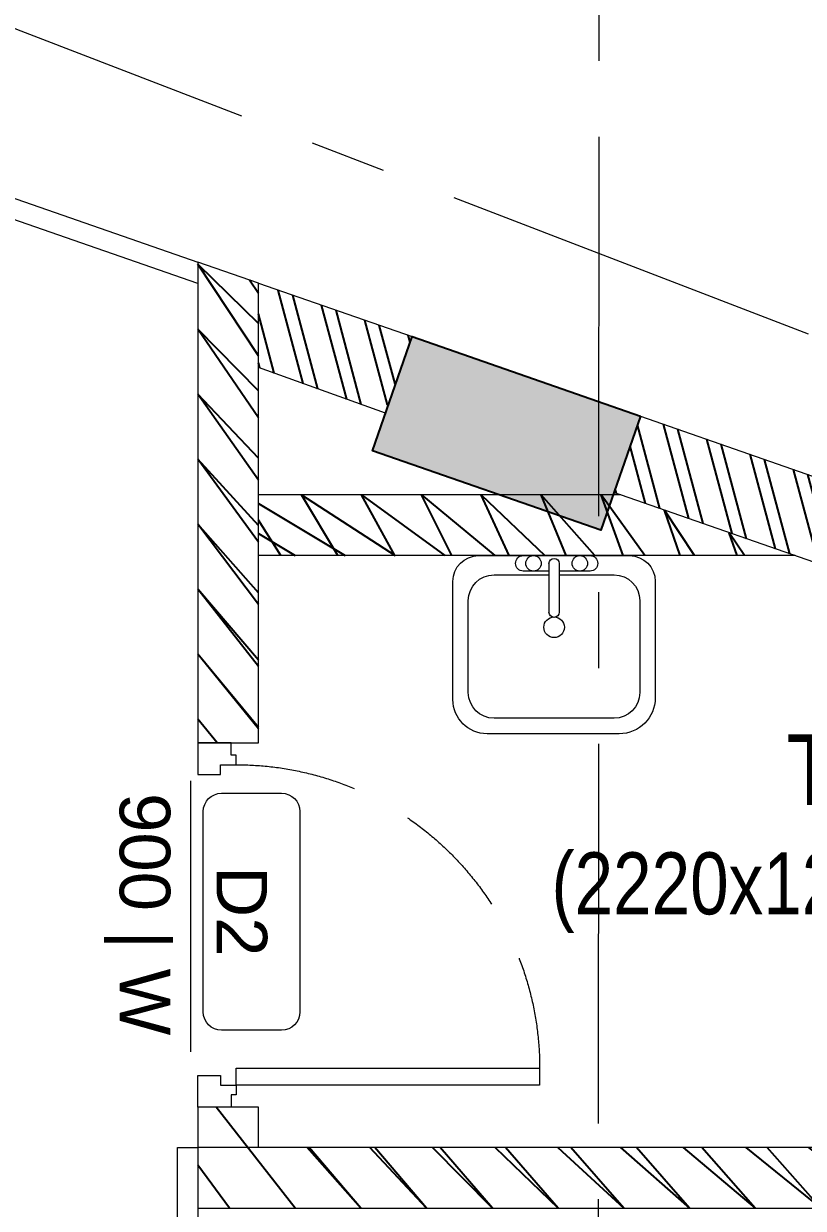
# Model space of a CAD drawing. Header units: metres. Extents: x 60101 to 1133747, y -540 to 107947.
# Drawn here: x 629173 to 631099, y 100319 to 103246 of the extents above; entities that cross this region are included whole.
import ezdxf
from ezdxf.enums import TextEntityAlignment as Align

# ---------------------------------------------------------------- set-up
doc = ezdxf.new("R2010")
doc.units = ezdxf.units.M
doc.header["$LTSCALE"] = 5
doc.header["$PDMODE"] = 3
doc.header["$PDSIZE"] = 20
doc.linetypes.add('CENTER', pattern=[2, 1.25, -0.25, 0.25, -0.25])
doc.linetypes.add('DASHED', pattern=[0.75, 0.5, -0.25])
for name, color, linetype in [('A-COLUMN', 3, 'Continuous'), ('A-DIM', 2, 'Continuous'), ('A-hatch', 251, 'Continuous'), ('A-TEXT', 3, 'Continuous'), ('A-TEXT-DOOR', 11, 'Continuous')]:
    doc.layers.add(name, color=color, linetype=linetype)
for name, color, linetype, lineweight in [('A-Door', 11, 'Continuous', 15), ('A-DOOR-FRAM', 11, 'Continuous', 9), ('A-FLOR-GRID', 252, 'CENTER', 9), ('A-FURN-FREE', 253, 'Continuous', 5), ('A-WALL-FULL', 4, 'Continuous', 15), ('A-WIND', 152, 'Continuous', 5)]:
    doc.layers.add(name, color=color, linetype=linetype, lineweight=lineweight)
doc.styles.add('Arial', font='arial.ttf', dxfattribs={"height": 135})
doc.styles.add('CEN GOTHIC', font='GOTHIC.TTF', dxfattribs={"width": 0.7})
doc.styles.add('century', font='GOTHIC.TTF', dxfattribs={"width": 0.8})
doc.dimstyles.new('1-50', dxfattribs={"dimscale": 50, "dimtxt": 5, "dimasz": 1.25, "dimexe": 1, "dimexo": 1, "dimgap": 0, "dimtad": 0, "dimdec": 0, "dimrnd": 5, "dimzin": 12, "dimdsep": 46, "dimtxsty": 'CEN GOTHIC', "dimblk": 'ARCHTICK', "dimcen": 1, "dimdle": 1, "dimclrd": 6, "dimclre": 6, "dimclrt": 256, "dimadec": 0, "dimazin": 3, "dimtfac": 1, "dimtdec": 0, "dimtmove": 1, "dimatfit": 2, "dimfxl": 5, "dimfxlon": 1, "dimtvp": 0.75, "dimtolj": 1, "dimtzin": 12, "dimlwd": 18, "dimlwe": 18, "dimarcsym": 0})

# ---------------------------------------------------------------- blocks, each defined once
blk = doc.blocks.new('_ArchTick')
at = {"color": 0, "linetype": 'ByBlock', "const_width": 0.15}
blk.add_lwpolyline([(-0.5, -0.5), (0.5, 0.5)], dxfattribs=at)
blk = doc.blocks.new('*D423')
at = {"layer": 'A-DIM', "color": 6, "lineweight": 18, "transparency": 16777216}
for p, q in [((621947.465802769, 107665.2468541596), (622049.3968974444, 107947.3993872658)), ((645234.032409201, 99252.68645891882), (645335.9635038765, 99534.83899202503))]:
    blk.add_line(p, q, dxfattribs=at)
at = {"layer": 'A-DIM', "lineweight": 18, "transparency": 16777216}
blk.add_line((621985.3829594807, 107917.3624808607), (645366.0004102816, 99470.82505406142), dxfattribs=at)
at = {"layer": 'Defpoints', "color": 0, "transparency": 16777216}
for p in [(621844.8843439372, 107381.2940667272), (645318.9749880972, 99487.81356984065), (645131.4509503692, 98968.7336714864)]:
    blk.add_point(p, dxfattribs=at)
at = {"layer": 'A-DIM', "lineweight": 18, "transparency": 16777216, "xscale": 62.5, "yscale": 62.5, "zscale": 62.5}
for p, rotation in [((622032.4083816651, 107900.3739650814), 160.1371189231768), ((645318.9749880972, 99487.81356984065), 340.1371189231768)]:
    blk.add_blockref('_ArchTick', p, dxfattribs=dict(at, rotation=rotation))
at = {"layer": 'A-DIM', "transparency": 16777216, "insert": (633809.5152243727, 104064.5268602968), "char_height": 500, "attachment_point": 5, "rotation": 340.13711892317684, "style": 'century'}
blk.add_mtext('\\A1;24760', dxfattribs=at)
blk = doc.blocks.new('M_Sink Vanity-Square - WB - 500 x 440mm-V46-GFC - Ground floor Plan')
at = {"layer": 'A-FURN-FREE'}
for p, q in [((202.1892405650578, 180.1454011136375), (-170.8107593304012, 180.1454011136375)), ((202.1892405650578, 180.1454011136375), (-170.8107593304012, 180.1454011136375)), ((91.8892405651277, 180.1454011136375), (-73.21075943496544, 180.1454011136375)), ((2.98924056510441, 160.7447659797035), (2.98924056510441, 40.39062213280704)), ((28.38924056501128, 160.7447659797035), (28.38924056501128, 40.39062213280704)), ((2.98924056510441, 132.5204011136375), (-132.7107594349654, 132.5204011136375)), ((-73.21075943496544, 142.0454011136317), (2.98924056510441, 142.0454011136317)), ((28.38924056501128, 142.0454011136317), (91.8892405651277, 142.0454011136317)), ((164.0892405650811, 132.5204011136375), (28.38924056501128, 132.5204011136375)), ((-234.3107593304012, 116.6454011136375), (-234.3107593304012, -170.9545989909384)), ((-234.3107593304012, 116.6454011136375), (-234.3107593304012, -170.9545989909384)), ((265.6892405650578, -175.504531777493), (265.6892405650578, 116.6454011136375)), ((265.6892405650578, -175.504531777493), (265.6892405650578, 116.6454011136375)), ((-196.2107594349654, 69.02040111363749), (-196.2107594349654, -158.2545988863567)), ((227.5892405650811, -158.2545988863567), (227.5892405650811, 69.02040111363749)), ((-132.7107594349654, -221.7545988863567), (164.0892405650811, -221.7545988863567)), ((-145.4107594349189, -259.8545988863625), (181.3391734561883, -259.8545988863625)), ((-145.4107594349189, -259.8545988863625), (181.3391734561883, -259.8545988863625))]:
    blk.add_line(p, q, dxfattribs=at)
for centre, radius, start, end in [((-170.8107593304012, 116.6454011136375), 63.49999999999954, 90, 180), ((-170.8107593304012, 116.6454011136375), 63.49999999999954, 90, 180), ((-73.21075943496544, 161.0954011136491), 19.04999999999997, 90, 270), ((-47.81075943494216, 161.0954011136491), 19.04999999999992, 0, 180), ((66.48924056510441, 161.0954011136491), 19.04999999999997, 0, 180), ((91.8892405651277, 161.0954011136491), 19.04999999999968, 270, 90), ((202.1892405650578, 116.6454011136375), 63.50000000000972, 0, 90), ((202.1892405650578, 116.6454011136375), 63.50000000000965, 0, 90), ((-47.81075943494216, 161.0954011136491), 19.04999999999992, 180, 0), ((15.68924056505784, 160.7447659797035), 12.70000000000006, 0, 180), ((66.48924056510441, 161.0954011136491), 19.04999999999995, 180, 0), ((-132.7107594349654, 69.02040111363749), 63.49999999999611, 90, 180), ((164.0892405650811, 69.02040111363749), 63.50000000000037, 0, 90), ((15.68924056505784, 40.39062213280704), 12.70000000000003, 180, 0), ((15.68924056505784, 3.175000000017462), 25.39999999999996, 0, 180), ((15.68924056505784, 3.175000000017462), 25.39999999999995, 180, 0), ((-145.4107594349189, -170.9545989909384), 88.89999989542437, 180, 270), ((-145.4107594349189, -170.9545989909384), 88.89999989542432, 180, 270), ((-132.7107594349654, -158.2545988863567), 63.50000000000221, 180, 270), ((164.0892405650811, -158.2545988863567), 63.49999999999918, 270, 0), ((181.3391734561883, -175.504531777493), 84.35006710885858, 270, 0), ((181.3391734561883, -175.504531777493), 84.35006710885851, 270, 0)]:
    blk.add_arc(centre, radius, start, end, dxfattribs=at)
blk = doc.blocks.new('Inf_door_Flush frame  3D - 750X2250 D1-W-1734027-GFC - Second Floor Plan')
at = {"layer": 'A-Door'}
for p, q in [((-375.0000000000083, -18.9999999999973), (-375.0000000000083, 50)), ((-375.0000000000083, 50), (-310.0000000000078, 50)), ((-310.0000000000078, 50), (-310.0000000000078, 3.00000000000277)), ((309.9999999999885, 50), (309.9999999999885, 3.00000000000277)), ((374.9999999999914, 50), (309.9999999999885, 50)), ((374.9999999999914, -18.9999999999973), (374.9999999999914, 50)), ((-330.0000000000093, 3.00000000000277), (-330.0000000000093, -28.99999999999726)), ((-310.0000000000078, 3.00000000000277), (-330.0000000000093, 3.00000000000277)), ((309.9999999999885, 3.00000000000277), (329.9999999999899, 3.00000000000277)), ((329.9999999999899, 3.00000000000277), (329.9999999999899, -28.99999999999726)), ((-350.0000000000082, -18.9999999999973), (-375.0000000000083, -18.9999999999973)), ((-350.0000000000082, -28.99999999999726), (-350.0000000000082, -18.9999999999973)), ((349.9999999999919, -18.9999999999973), (374.9999999999914, -18.9999999999973)), ((349.9999999999919, -28.99999999999726), (349.9999999999919, -18.9999999999973)), ((-330.0000000000093, -28.99999999999726), (-350.0000000000082, -28.99999999999726)), ((294.9999999999887, -28.99999999999726), (294.9999999999887, -653.999999999992)), ((329.9999999999899, -28.99999999999726), (294.9999999999887, -28.99999999999726)), ((329.9999999999899, -653.9999999999923), (329.9999999999899, -28.99999999999733)), ((329.9999999999899, -28.99999999999726), (349.9999999999919, -28.99999999999726)), ((294.9999999999887, -653.9999999999923), (329.9999999999899, -653.9999999999923))]:
    blk.add_line(p, q, dxfattribs=at)
at = {"layer": 'A-Door', "linetype": 'DASHED', "ltscale": 100}
blk.add_arc((294.9999999999878, -28.99999999999524), 624.9999999999977, 180.0000000000001, 269.9999999999998, dxfattribs=at)
blk = doc.blocks.new('DOOR-NAME-NEW')
at = {"layer": 'A-DOOR-FRAM'}
blk.add_line((-323.1754923953122, 0), (346.4791159013603, 0), dxfattribs=at)
blk.add_lwpolyline([(-292.6930766478181, 225.0774963833392, -0.414213562373095), (-247.6930766478181, 270.0774963833392), (247.6930766478181, 270.0774963833392, -0.414213562373095), (292.6930766478181, 225.0774963833392), (292.6930766478181, 76.6205697208643, -0.414213562373095), (247.6930766478181, 31.6205697208643), (-247.6930766478181, 31.6205697208643, -0.414213562373095), (-292.6930766478181, 76.6205697208643)], format="xyb", close=True, dxfattribs=at)
at = {"layer": 'A-TEXT', "color": 30, "true_color": 0xff8c1a, "style": 'Arial'}
for tag, p in [('D5C', (-1.303779687732458, 77.316281799227)), ('DSIZE', (7.30733803845942, -210))]:
    blk.add_attdef(tag, text='', height=150, dxfattribs=at).set_placement(p, align=Align.CENTER)
blk = doc.blocks.new('COLB')
at = {"layer": 'A-hatch'}
h = blk.add_hatch(color=256, dxfattribs=at)
h.paths.add_polyline_path([(-12242.1729319474, -6449.584338811954), (-11943.38623918814, -6449.584338811954), (-11943.38623918814, -7047.157724330551), (-12242.1729319474, -7047.157724330551)])
h.paths.add_polyline_path([(-8544.687609050947, -7047.157724330551), (-8544.687609050947, -6748.371031571252), (-7947.114223532379, -6748.371031571252), (-7947.114223532379, -7047.157724330551)])
h.paths.add_polyline_path([(-5332.730661888549, -7047.157724330449), (-5332.730661888549, -6748.371031571165), (-4735.157276369922, -6748.371031571165), (-4735.157276369922, -7047.157724330449)])
h.paths.add_polyline_path([(-1896.683695156651, -7047.157724330551), (-1896.683695156651, -6748.371031571252), (-1299.110309638025, -6748.371031571252), (-1299.110309638025, -7047.157724330551)])
h.paths.add_polyline_path([(1726.104954549635, -7047.157724330551), (1726.104954549635, -6748.371031571252), (2323.678340068262, -6748.371031571252), (2323.678340068262, -7047.157724330551)])
h.paths.add_polyline_path([(6544.040375293465, -6449.584338811954), (6842.827068052778, -6449.584338811954), (6842.827068052778, -7047.157724330551), (6544.040375293465, -7047.157724330551)])
h.paths.add_polyline_path([(6544.040375293465, 273.1162482721993), (6842.827068052778, 273.1162482721993), (6842.827068052778, -324.4571372463979), (6544.040375293465, -324.4571372463979)])
h.paths.add_polyline_path([(6544.040375293465, 2364.62309758726), (6842.827068052778, 2364.62309758726), (6842.827068052778, 1767.049712068663), (6544.040375293465, 1767.049712068663)])
h.paths.add_polyline_path([(-5332.730661888549, -2714.750679320758), (-5332.730661888549, -2415.963986561459), (-4735.157276369922, -2415.963986561459), (-4735.157276369922, -2714.750679320758)])
h.paths.add_polyline_path([(-12242.17293194722, -3461.717411218997), (-11943.38623918791, -3461.717411218997), (-11943.38623918791, -4059.290796737594), (-12242.17293194722, -4059.290796737594)])
h.paths.add_polyline_path([(-12242.17293194722, 273.1162482721993), (-11943.38623918791, 273.1162482721993), (-11943.38623918791, -324.4571372463979), (-12242.17293194722, -324.4571372463979)])
h.paths.add_polyline_path([(-12242.17293194722, 6024.760083888628), (-11943.38623918791, 6024.760083888628), (-11943.38623918791, 5427.186698370046), (-12242.17293194722, 5427.186698370046)])
h.paths.add_polyline_path([(-11579.59782048588, 10179.28237007686), (-11677.79279493995, 9897.092301573313), (-12242.1729319474, 10093.48225048141), (-12143.97795749333, 10375.67231898494)])
h.paths.add_polyline_path([(-4735.157276369922, 7797.590952145183), (-4833.352250823868, 7515.400883641647), (-5397.732387830736, 7711.790832549319), (-5299.537413376675, 7993.980901052855)])
h.paths.add_polyline_path([(-5332.730661888549, 2140.53307801779), (-5332.730661888549, 2439.319770777089), (-4735.157276369922, 2439.319770777089), (-4735.157276369922, 2140.53307801779)])
h.paths.add_polyline_path([(2024.421654564328, 5443.986474552643), (1926.226680110442, 5161.796406049107), (1361.846543103573, 5358.186354956779), (1460.041517557635, 5640.376423460315)])
at = {"layer": 'A-COLUMN', "ltscale": 10}
blk.add_lwpolyline([(-4735.157276369922, 7797.590952145183), (-4833.352250823868, 7515.400883641647), (-5397.732387830736, 7711.790832549319), (-5299.537413376675, 7993.980901052855)], close=True, dxfattribs=at)
blk = doc.blocks.new('COL.CEN')
at = {"layer": 'A-FLOR-GRID', "ltscale": 150}
for p, q in [((-10026.3743896058, 23900.63967903374), (13356.59099061473, 14904.74970885021)), ((122.3007245161571, 2842.77133483591), (133.9428300905538, 23396.51957174162))]:
    blk.add_line(p, q, dxfattribs=at)
blk = doc.blocks.new('COL WITH GRID')
at = {"layer": 'A-DIM'}
blk.add_blockref('COLB', (-3122.886414690875, 10035.48507749528), dxfattribs=at)
at = {"layer": 'A-TEXT'}
blk.add_blockref('COL.CEN', (-8092.389425362577, -1757.19115636585), dxfattribs=at)

msp = doc.modelspace()

# ---------------------------------------------------------------- hatches: boundary and pattern name
at = {"layer": 'A-hatch'}
h = msp.add_hatch(dxfattribs=at)
h.set_pattern_fill('ANSI32', color=256, scale=300, angle=90)
h.set_pattern_definition([(135, (-235454473.5606635, -1932085031.544973), (-79.5495128834866, -79.5495128834866), []), (135, (-235454473.5606635, -1932084978.511964), (-79.5495128834866, -79.5495128834866), [])])
h.paths.add_polyline_path([(629602.7197694033, 101469.2949426896), (629752.7197694033, 101469.2949426896), (629752.7702384156, 102605.1362494734), (629602.7706447026, 102657.3322971617)])
h = msp.add_hatch(dxfattribs=at)
h.set_pattern_fill('ANSI32', color=256, scale=250, angle=59.99999999999999)
h.set_pattern_definition([(105, (709976.2284207989, 96410.05813056233), (-90.55554621460017, -24.26428547836132), []), (105, (709998.3255076755, 96448.33140784505), (-90.55554621460017, -24.26428547836132), [])])
h.paths.add_polyline_path([(629752.7702384156, 102605.1362494734), (629752.7590379278, 102396.9771815159), (630064.6472570647, 102284.860287726), (630132.4859682668, 102473.0036087632)])
h = msp.add_hatch(dxfattribs=at)
h.set_pattern_fill('ANSI32', color=256, scale=250, angle=59.99999999999999)
h.set_pattern_definition([(105, (709748.5899369915, 96495.5313403694), (-90.55554621460017, -24.26428547836132), []), (105, (709770.6870238681, 96533.80461765212), (-90.55554621460017, -24.26428547836132), [])])
h.paths.add_polyline_path([(630696.7814997884, 102276.644314286), (631301.4564737007, 102065.8059661053), (631236.0564769756, 101877.2275957615), (630631.0523513118, 102087.7536606198)])
h = msp.add_hatch(dxfattribs=at)
h.set_pattern_fill('ANSI32', color=256, scale=10, angle=90)
h.set_pattern_definition([(135, (236535046.6598768, 1932218344.347494), (-67.35192090801866, -67.35192090801866), []), (135, (236535046.6598768, 1932218389.248794), (-67.35192090801866, -67.35192090801866), [])])
h.paths.add_polyline_path([(629752.7442938632, 102081.8673137352), (630648.0364870031, 102081.8436129021), (631079.1352370279, 101931.8322004865), (629752.7403240115, 101931.8911363966)])
h = msp.add_hatch(dxfattribs=at)
h.set_pattern_fill('ANSI32', color=256, scale=300, angle=90)
h.set_pattern_definition([(135, (-235454578.1501242, -1932085229.428775), (-79.5495128834866, -79.5495128834866), []), (135, (-235454578.1501242, -1932085176.395766), (-79.5495128834866, -79.5495128834866), [])])
h.paths.add_polyline_path([(632017.2468913395, 101817.1559060657), (632017.2468913395, 100469.2949426896), (632096.0867167313, 100469.2949426896), (632096.0865759451, 100319.2830494172), (629602.7185256779, 100319.2830496556), (629602.7210131288, 100569.2949426896), (629752.7210124433, 100569.2673954494), (629752.7210138142, 100469.3224899299), (631867.2468913395, 100469.3500371701), (631867.2468913395, 101657.5893677303), (631803.7211292014, 101679.7393882482), (631868.1806709224, 101868.6449390361)])

# ---------------------------------------------------------------- linework, layer by layer
at = {"layer": 'A-WALL-FULL'}
for p, q in [((630648.0364870031, 102081.8436129021), (629752.7442938632, 102081.8673137352)), ((631079.1352370279, 101931.8322004865), (629752.740322953, 101931.8673137877))]:
    msp.add_line(p, q, dxfattribs=at)
for points in [[(629602.7197694033, 101469.2949426896), (629752.7197694033, 101469.2949426896), (629752.7702384156, 102605.1362494734), (629602.7706447026, 102657.3322971617)], [(630696.7814997884, 102276.644314286), (631301.4564737007, 102065.8059661053), (631236.0564769756, 101877.2275957615), (630631.0523513117, 102087.7536606198)]]:
    msp.add_lwpolyline(points, close=True, dxfattribs=at)
msp.add_lwpolyline([(629752.7702384156, 102605.1362494734), (630132.4013627816, 102473.0342631936), (630066.8602680911, 102284.0075841546), (629752.7590379278, 102396.9771815159)], dxfattribs=at)
at = {"layer": 'A-WALL-FULL', "elevation": -286.9999999999919}
for points in [[(629752.7197694033, 100469.2949426896), (629752.7222568542, 100569.2949426896), (629602.7222568542, 100569.2949426896), (629602.7197694033, 100469.2949426896)], [(629648.1865755518, 100469.3068187959), (629602.7197694033, 100469.2949426896), (629602.7197694033, 100319.2823043592), (632096.0867167313, 100319.2823043592)], [(631867.2468913395, 100469.2949426896), (629648.1865752537, 100469.2949426896)]]:
    msp.add_lwpolyline(points, dxfattribs=at)
at = {"layer": 'A-WIND'}
msp.add_lwpolyline([(627552.7760358938, 103370.6783383971), (629602.7706447026, 102657.332297166), (629602.7679245946, 102604.3925618442), (627552.7760358945, 103317.7376565494)], close=True, dxfattribs=at)
at = {"layer": 'A-WIND', "elevation": -286.9999999999919}
msp.add_lwpolyline([(629602.7197693386, 100469.2923424778), (629602.7197693684, 99269.29234247781), (629552.7197693684, 99269.29234247781), (629552.7197693386, 100469.2923424778)], close=True, dxfattribs=at)

# ---------------------------------------------------------------- block references
msp.add_blockref('COL WITH GRID', (638554.8251908493, 84443.5682846455))
at = {"layer": 'A-Door', "lineweight": 15, "xscale": -1.19999999999998, "yscale": 1.19999999999998, "zscale": 1.19999999999998, "rotation": 90}
msp.add_blockref('Inf_door_Flush frame  3D - 750X2250 D1-W-1734027-GFC - Second Floor Plan', (629662.7197694033, 101019.2949426896), dxfattribs=at)
at = {"layer": 'A-FURN-FREE', "xscale": -1, "rotation": 359.9999999999999}
msp.add_blockref('M_Sink Vanity-Square - WB - 500 x 440mm-V46-GFC - Ground floor Plan', (630498.913886931, 101751.7025747561), dxfattribs=at)
at = {"layer": 'A-TEXT-DOOR', "color": 30, "true_color": 0xff8c1a}
ref = msp.add_blockref('DOOR-NAME-NEW', (629584.8371669602, 101052.056505037), dxfattribs=dict(at, rotation=270))
ref.add_attrib('DSIZE', '900 | W', dxfattribs={"layer": '0', "height": 125, "rotation": 270, "style": 'Arial'}).set_placement((629409.8371669602, 101045.9670568234), align=Align.CENTER)
ref.add_attrib('D5C', 'D2', dxfattribs={"layer": '0', "height": 125, "rotation": 270, "style": 'Arial'}).set_placement((629649.2674016309, 101053.1429882771), align=Align.CENTER)

# ---------------------------------------------------------------- texts
at = {"layer": 'A-TEXT', "insert": (631437.7055049646, 100999.4985449146), "char_height": 175, "width": 1131.129974587366, "attachment_point": 9, "style": 'century'}
msp.add_mtext('{\\fArial|b0|i0|c0|p34;TOI.\\P\\H0.875x;(2220x1240)}', dxfattribs=at)

# ---------------------------------------------------------------- dimensions: what is measured, and where the dimension line sits
at = {"layer": 'A-DIM', "color": 1}
dim = msp.add_aligned_dim(p1=(621844.884343937, 107381.2940667272), p2=(645131.4509503692, 98968.73367148638), distance=551.9141288291933, dimstyle='1-50', override={"dimtxt": 10, "dimtxsty": 'century', "dimblk": 'ArchTick', "dimclrd": 256, "dimclre": 6}, dxfattribs=at)
dim.commit()
dim.dimension.update_dxf_attribs({"geometry": '*D423', "text_midpoint": (633809.5152243727, 104064.5268602968)})

doc.saveas('drawing.dxf')
